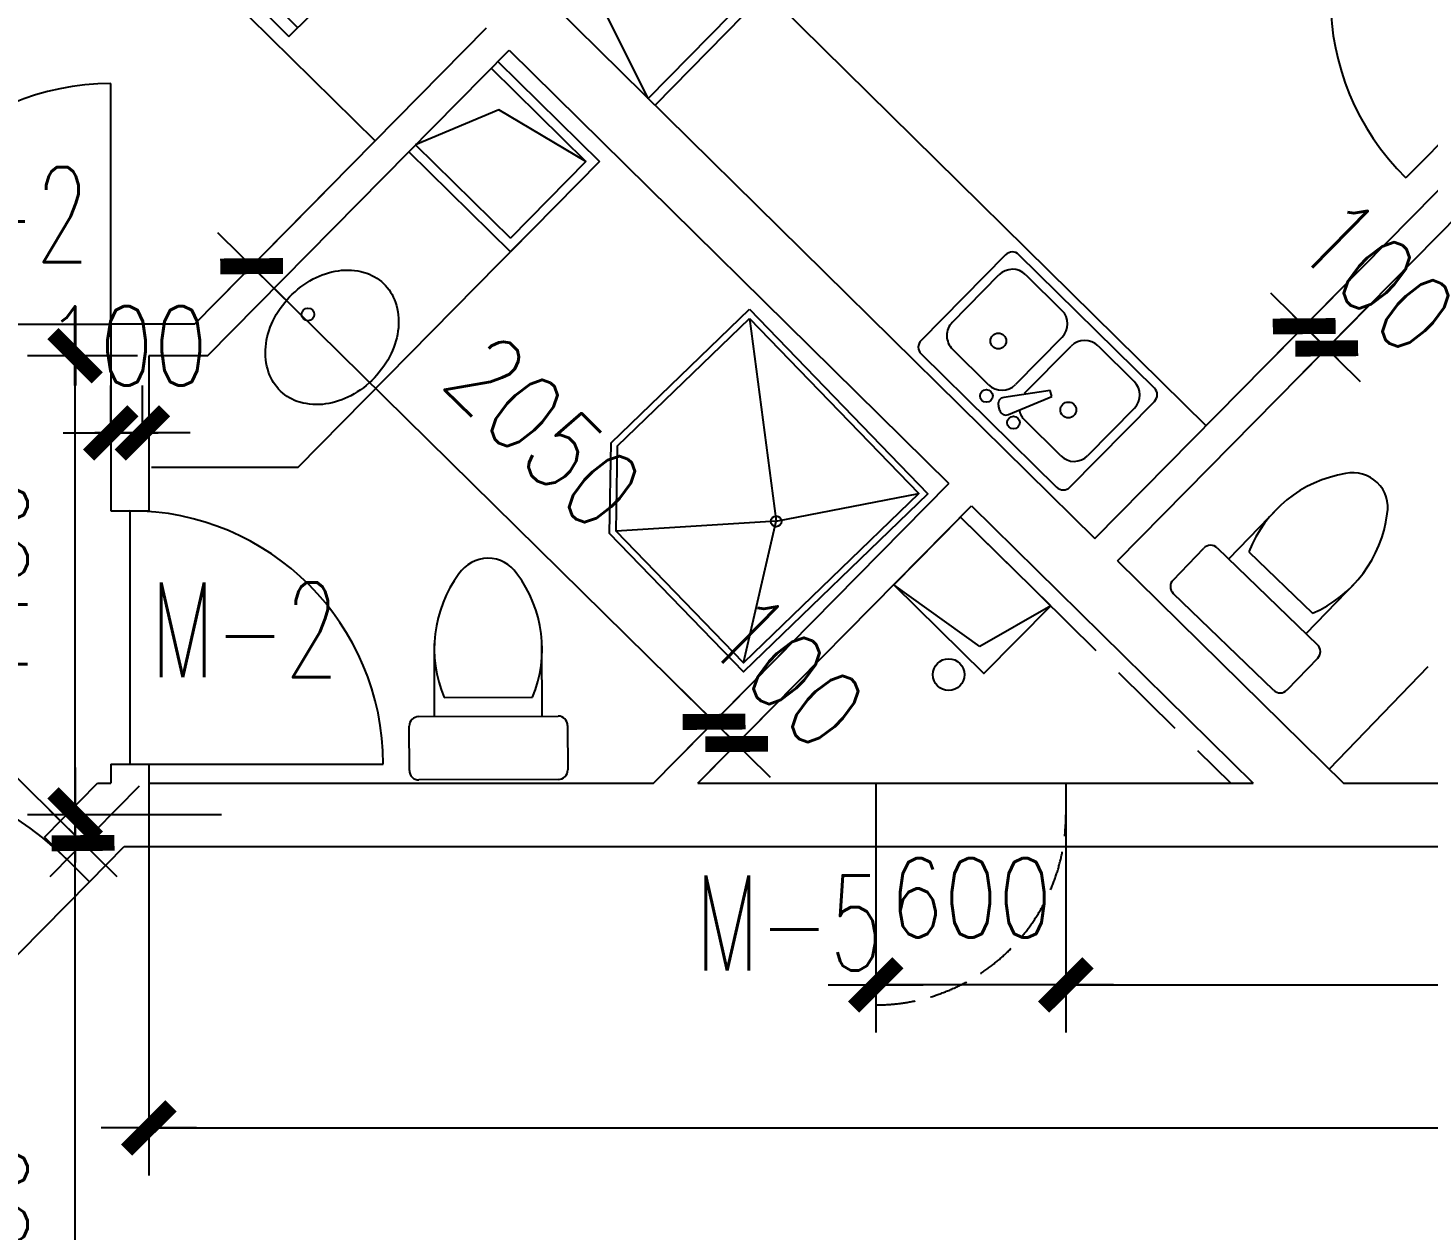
# Model space of a CAD drawing. Extents: x -357449 to -117302, y 127569 to 244935.
# Drawn here: x -337301 to -332881, y 182010 to 185807 of the extents above; entities that cross this region are included whole.
import ezdxf

# ---------------------------------------------------------------- set-up
doc = ezdxf.new("R2010")
doc.units = 0
doc.header["$MEASUREMENT"] = 0
doc.linetypes.add('DASH', pattern=[0.35, 0.25, -0.1])
doc.layers.get('0').update_dxf_attribs({"linetype": 'CONTINUOUS'})
doc.layers.get('DEFPOINTS').update_dxf_attribs({"linetype": 'CONTINUOUS'})
for name, color, linetype in [('1', 8, 'CONTINUOUS'), ('COLUMN', 4, 'CONTINUOUS'), ('DIM', 7, 'CONTINUOUS'), ('F', 31, 'CONTINUOUS'), ('WALL', 1, 'CONTINUOUS'), ('WINDOW', 4, 'CONTINUOUS'), ('WINDOWS', 4, 'CONTINUOUS'), ('阳台', 4, 'CONTINUOUS')]:
    doc.layers.add(name, color=color, linetype=linetype)
doc.layers.add('AXIS', color=3, linetype='CONTINUOUS', lineweight=9)
doc.styles.add('DIM_FONT', font='SIMPLEX.shx', dxfattribs={"width": 0.8})
doc.styles.add('FS', font='txt.shx', dxfattribs={"width": 0.66, "height": 150, "bigfont": 'fs.shx'})
doc.dimstyles.new('DIMN-200', dxfattribs={"dimtxt": 300, "dimasz": 1, "dimexe": 250, "dimexo": 0, "dimgap": 150, "dimtad": 1, "dimdec": 0, "dimdsep": 46, "dimtxsty": 'DIM_FONT', "dimblk": '_DIMX', "dimcen": 2.5, "dimclrd": 256, "dimclre": 256, "dimclrt": 4, "dimadec": 0, "dimazin": 0, "dimtfac": 1, "dimtdec": 0, "dimtix": 1, "dimtmove": 2, "dimatfit": 3, "dimldrblk": '_DIMX', "dimfxl": 0, "dimtolj": 1, "dimtzin": 0, "dimarcsym": 0})
doc.dimstyles.get("Standard").update_dxf_attribs({"dimtxt": 375, "dimasz": 1, "dimexe": 150, "dimexo": 0, "dimgap": 200, "dimtad": 1, "dimdec": 0, "dimzin": 0, "dimdsep": 46, "dimtxsty": 'DIM_FONT', "dimblk1": '_DIMX', "dimblk2": '_DIMX', "dimsah": 1, "dimcen": 200, "dimclrd": 256, "dimclre": 256, "dimclrt": 4, "dimadec": 0, "dimazin": 0, "dimtfac": 1, "dimtdec": 0, "dimtix": 1, "dimtmove": 2, "dimatfit": 3, "dimldrblk": '_DIMX', "dimfxl": 0, "dimtolj": 1, "dimtzin": 0, "dimarcsym": 0})

# ---------------------------------------------------------------- blocks, each defined once
blk = doc.blocks.new('_DIMX')
blk.add_line((-150, 0), (150, 0))
at = {"const_width": 50}
blk.add_lwpolyline([(-70, -70), (70, 70)], dxfattribs=at)
blk = doc.blocks.new('*D1127')
at = {"linetype": 'ByBlock'}
for p, q in [((-314320, 223337.3), (-314666.6, 223337.3)), ((-314516.6, 221888.3), (-314516.6, 223336.3)), ((-314054.1, 221887.3), (-314666.6, 221887.3))]:
    blk.add_line(p, q, dxfattribs=at)
at = {"layer": 'DEFPOINTS', "color": 0, "linetype": 'ByBlock'}
for p in [(-314516.6, 223337.3), (-314320, 223337.3), (-314054.1, 221887.3)]:
    blk.add_point(p, dxfattribs=at)
at = {"linetype": 'ByBlock'}
for p, rotation in [((-314516.6, 223337.3), 90), ((-314516.6, 221887.3), 270)]:
    blk.add_blockref('_DIMX', p, dxfattribs=dict(at, rotation=rotation))
at = {"color": 4, "linetype": 'ByBlock', "insert": (-314791.6, 222612.3), "char_height": 250, "attachment_point": 5, "rotation": 90, "style": 'DIM_FONT'}
blk.add_mtext('\\A1;1450', dxfattribs=at)
blk = doc.blocks.new('*D1083')
at = {"linetype": 'ByBlock'}
for p, q in [((-316806.9, 224435.2), (-317089.6, 224148.3)), ((-314492, 221799.2), (-316983.6, 224254.4)), ((-314313.9, 221978.6), (-314596.6, 221691.7))]:
    blk.add_line(p, q, dxfattribs=at)
at = {"layer": 'DEFPOINTS', "color": 0, "linetype": 'ByBlock'}
for p in [(-316806.9, 224435.2), (-316984.3, 224255.1), (-314313.9, 221978.6)]:
    blk.add_point(p, dxfattribs=at)
at = {"linetype": 'ByBlock'}
for p, rotation in [((-316984.3, 224255.1), 135.4212849041689), ((-314491.3, 221798.5), 315.4212849041689)]:
    blk.add_blockref('_DIMX', p, dxfattribs=dict(at, rotation=rotation))
at = {"color": 4, "linetype": 'ByBlock', "insert": (-315544.8, 223222.7), "char_height": 250, "attachment_point": 5, "rotation": 315.4213, "style": 'DIM_FONT'}
blk.add_mtext('\\A1;3500', dxfattribs=at)
blk = doc.blocks.new('*D877')
at = {"linetype": 'ByBlock'}
for p, q in [((-337874.9, 185323.9), (-338246, 184947.3)), ((-338140, 185053.5), (-336681.2, 183616)), ((-336414.7, 183885.1), (-336785.8, 183508.5))]:
    blk.add_line(p, q, dxfattribs=at)
at = {"layer": 'DEFPOINTS', "color": 0, "linetype": 'ByBlock'}
for p in [(-337874.9, 185323.9), (-336414.7, 183885.1), (-336680.5, 183615.3)]:
    blk.add_point(p, dxfattribs=at)
at = {"linetype": 'ByBlock'}
for p, rotation in [((-338140.7, 185054.2), 135.4212849044933), ((-336680.5, 183615.3), 315.4212849044933)]:
    blk.add_blockref('_DIMX', p, dxfattribs=dict(at, rotation=rotation))
at = {"color": 4, "linetype": 'ByBlock', "insert": (-337217.6, 184530.6), "char_height": 250, "attachment_point": 5, "rotation": 315.4213, "style": 'DIM_FONT'}
blk.add_mtext('\\A1;2050', dxfattribs=at)
blk = doc.blocks.new('*D836')
at = {"linetype": 'ByBlock'}
for p, q in [((-307663.4, 240707.6), (-309496.6, 242514.1)), ((-309390.5, 242408.1), (-328829.8, 222680.8)), ((-327104.2, 220978.9), (-328937.4, 222785.3))]:
    blk.add_line(p, q, dxfattribs=at)
at = {"layer": 'DEFPOINTS', "color": 0, "linetype": 'ByBlock'}
for p in [(-307663.4, 240707.6), (-328830.5, 222680), (-327104.2, 220978.9)]:
    blk.add_point(p, dxfattribs=at)
at = {"linetype": 'ByBlock'}
for p, rotation in [((-309389.8, 242408.8), 45.42128490415822), ((-328830.5, 222680), 225.4212849041582)]:
    blk.add_blockref('_DIMX', p, dxfattribs=dict(at, rotation=rotation))
at = {"color": 4, "linetype": 'ByBlock', "insert": (-319306, 232737.4), "char_height": 250, "attachment_point": 5, "rotation": 45.4213, "style": 'DIM_FONT'}
blk.add_mtext('\\A1;27698', dxfattribs=at)
blk = doc.blocks.new('*D1128')
at = {"linetype": 'ByBlock'}
for p, q in [((-314283.9, 221987.3), (-314283.9, 220748.6)), ((-304603.9, 221787.3), (-304603.9, 220748.6)), ((-314282.9, 220898.6), (-304604.9, 220898.6))]:
    blk.add_line(p, q, dxfattribs=at)
at = {"layer": 'DEFPOINTS', "color": 0, "linetype": 'ByBlock'}
for p in [(-314283.9, 221987.3), (-304603.9, 221787.3), (-304603.9, 220898.6)]:
    blk.add_point(p, dxfattribs=at)
at = {"linetype": 'ByBlock', "rotation": 180}
blk.add_blockref('_DIMX', (-314283.9, 220898.6), dxfattribs=at)
at = {"linetype": 'ByBlock'}
blk.add_blockref('_DIMX', (-304603.9, 220898.6), dxfattribs=at)
at = {"color": 4, "linetype": 'ByBlock', "insert": (-309443.9, 221173.6), "char_height": 250, "attachment_point": 5, "style": 'DIM_FONT'}
blk.add_mtext('\\A1;9680', dxfattribs=at)
blk = doc.blocks.new('*D1177')
at = {"linetype": 'ByBlock'}
for p, q in [((-311988.9, 221787.3), (-311988.9, 221200.4)), ((-311388.9, 221787.3), (-311388.9, 221200.4)), ((-311989.9, 221350.4), (-311990.9, 221350.4)), ((-311388.9, 221350.4), (-311988.9, 221350.4)), ((-311387.9, 221350.4), (-311386.9, 221350.4))]:
    blk.add_line(p, q, dxfattribs=at)
at = {"layer": 'DEFPOINTS', "color": 0, "linetype": 'ByBlock'}
for p in [(-311988.9, 221787.3), (-311388.9, 221787.3), (-311988.9, 221350.4)]:
    blk.add_point(p, dxfattribs=at)
at = {"linetype": 'ByBlock'}
blk.add_blockref('_DIMX', (-311988.9, 221350.4), dxfattribs=at)
at = {"linetype": 'ByBlock', "rotation": 180}
blk.add_blockref('_DIMX', (-311388.9, 221350.4), dxfattribs=at)
at = {"color": 4, "linetype": 'ByBlock', "insert": (-311688.9, 221625.4), "char_height": 250, "attachment_point": 5, "style": 'DIM_FONT'}
blk.add_mtext('\\A1;600', dxfattribs=at)
blk = doc.blocks.new('*D1126')
at = {"linetype": 'ByBlock'}
for p, q in [((-314054.1, 221887.3), (-314666.6, 221887.3)), ((-314516.6, 219138.3), (-314516.6, 221886.3)), ((-314054.1, 219137.3), (-314666.6, 219137.3))]:
    blk.add_line(p, q, dxfattribs=at)
at = {"layer": 'DEFPOINTS', "color": 0, "linetype": 'ByBlock'}
for p in [(-314516.6, 221887.3), (-314054.1, 221887.3), (-314054.1, 219137.3)]:
    blk.add_point(p, dxfattribs=at)
at = {"linetype": 'ByBlock'}
for p, rotation in [((-314516.6, 221887.3), 90), ((-314516.6, 219137.3), 270)]:
    blk.add_blockref('_DIMX', p, dxfattribs=dict(at, rotation=rotation))
at = {"color": 4, "linetype": 'ByBlock', "insert": (-314791.6, 220512.3), "char_height": 250, "attachment_point": 5, "rotation": 90, "style": 'DIM_FONT'}
blk.add_mtext('\\A1;2750', dxfattribs=at)
blk = doc.blocks.new('*D1176')
at = {"linetype": 'ByBlock'}
for p, q in [((-311388.9, 221787.3), (-311388.9, 221200.4)), ((-304603.9, 221787.3), (-304603.9, 221200.4)), ((-311387.9, 221350.4), (-304604.9, 221350.4))]:
    blk.add_line(p, q, dxfattribs=at)
at = {"layer": 'DEFPOINTS', "color": 0, "linetype": 'ByBlock'}
for p in [(-311388.9, 221787.3), (-304603.9, 221787.3), (-304603.9, 221350.4)]:
    blk.add_point(p, dxfattribs=at)
at = {"linetype": 'ByBlock', "rotation": 180}
blk.add_blockref('_DIMX', (-311388.9, 221350.4), dxfattribs=at)
at = {"linetype": 'ByBlock'}
blk.add_blockref('_DIMX', (-304603.9, 221350.4), dxfattribs=at)
at = {"color": 4, "linetype": 'ByBlock', "insert": (-307996.4, 221625.4), "char_height": 250, "attachment_point": 5, "style": 'DIM_FONT'}
blk.add_mtext('\\A1;6785', dxfattribs=at)
blk = doc.blocks.new('A$C54757736')
for p, q in [((0, 410), (0, 30)), ((630, 440), (30, 440)), ((660, 30), (660, 410)), ((90, 360), (250, 360)), ((299.3, 382.4), (241.3, 246.4)), ((258.7, 236.4), (347.4, 354.6)), ((328, 392.7), (342, 384.6)), ((410, 360), (570, 360)), ((30, 90), (30, 300)), ((310, 299.2), (310, 90)), ((350, 90), (350, 300)), ((630, 300), (630, 90)), ((241.3, 246.4), (258.7, 236.4)), ((250, 30), (90, 30)), ((570, 30), (410, 30)), ((30, 0), (630, 0))]:
    blk.add_line(p, q)
for centre, radius in [((270, 390), 20), ((390, 390), 20), ((175, 240), 25), ((485, 240), 25)]:
    blk.add_circle(centre, radius)
for centre, radius, start, end in [((30, 410), 30, 90, 180), ((630, 410), 30, 360, 90), ((90, 300), 60, 90, 180), ((250, 300), 60, 56.607, 90), ((318, 375.4), 20, 60, 159.4623), ((332, 367.3), 20, 320.5377, 60), ((410, 300), 60, 90, 180), ((570, 300), 60, 360, 90), ((90, 90), 60, 180, 270), ((250, 90), 60, 270, 360), ((410, 90), 60, 180, 270), ((570, 90), 60, 270, 360), ((30, 30), 30, 180, 270), ((630, 30), 30, 270, 360)]:
    blk.add_arc(centre, radius, start, end)
blk = doc.blocks.new('A$C58910DAE')
for p, q in [((0, 600), (0, 0)), ((389.6, 600), (0, 600)), ((269.6, 0), (269.6, 600)), ((349.6, 0), (349.6, 600)), ((389.6, 0), (389.6, 600)), ((129.6, 540), (129.6, 500)), ((49.6, 460), (89.6, 460)), ((209.6, 460), (169.6, 460)), ((129.6, 380), (129.6, 420)), ((129.6, 220), (129.6, 180)), ((49.6, 140), (89.6, 140)), ((209.6, 140), (169.6, 140)), ((129.6, 60), (129.6, 100)), ((0, 0), (389.6, 0))]:
    blk.add_line(p, q)
for centre, radius in [((129.6, 460), 80), ((309.6, 520), 20), ((309.6, 440), 20), ((309.6, 280), 20), ((309.6, 220), 20), ((129.6, 140), 80), ((309.6, 140), 20), ((309.6, 80), 20)]:
    blk.add_circle(centre, radius)
blk = doc.blocks.new('*D1301')
at = {"linetype": 'ByBlock'}
for p, q in [((-321719.7, 223166.6), (-321954.2, 222928.6)), ((-321648.5, 223096.4), (-321882.9, 222858.4)), ((-321849.6, 223036.2), (-321850.3, 223036.9)), ((-321777.6, 222965.3), (-321848.9, 223035.5)), ((-321776.9, 222964.6), (-321776.2, 222963.9))]:
    blk.add_line(p, q, dxfattribs=at)
at = {"layer": 'DEFPOINTS', "color": 0, "linetype": 'ByBlock'}
for p in [(-321719.7, 223166.6), (-321648.5, 223096.4), (-321848.9, 223035.5)]:
    blk.add_point(p, dxfattribs=at)
at = {"linetype": 'ByBlock'}
for p, rotation in [((-321848.9, 223035.5), 315.4212849080927), ((-321777.6, 222965.3), 135.4212849080927)]:
    blk.add_blockref('_DIMX', p, dxfattribs=dict(at, rotation=rotation))
at = {"color": 4, "linetype": 'ByBlock', "insert": (-321620.2, 223196.2), "char_height": 250, "attachment_point": 5, "rotation": 315.4213, "style": 'DIM_FONT'}
blk.add_mtext('\\A1;100', dxfattribs=at)
blk = doc.blocks.new('*D1308')
at = {"linetype": 'ByBlock'}
for p, q in [((-323445.9, 222055.9), (-323816.9, 221679.4)), ((-323374.6, 221985.7), (-323745.7, 221609.2)), ((-323712.4, 221786.9), (-323713.1, 221787.6)), ((-323640.4, 221716), (-323711.7, 221786.2)), ((-323639.7, 221715.3), (-323639, 221714.6))]:
    blk.add_line(p, q, dxfattribs=at)
at = {"layer": 'DEFPOINTS', "color": 0, "linetype": 'ByBlock'}
for p in [(-323445.9, 222055.9), (-323374.6, 221985.7), (-323711.7, 221786.2)]:
    blk.add_point(p, dxfattribs=at)
at = {"linetype": 'ByBlock'}
for p, rotation in [((-323711.7, 221786.2), 315.4212849044849), ((-323640.4, 221716), 135.4212849044849)]:
    blk.add_blockref('_DIMX', p, dxfattribs=dict(at, rotation=rotation))
at = {"color": 4, "linetype": 'ByBlock', "insert": (-323483, 221947), "char_height": 250, "attachment_point": 5, "rotation": 315.4213, "style": 'DIM_FONT'}
blk.add_mtext('\\A1;100', dxfattribs=at)
blk = doc.blocks.new('*D1309')
at = {"linetype": 'ByBlock'}
for p, q in [((-325616.2, 222697.4), (-325616.2, 222848.5)), ((-325516.2, 222697.4), (-325516.2, 222848.5)), ((-325617.2, 222698.5), (-325618.2, 222698.5)), ((-325516.2, 222698.5), (-325616.2, 222698.5)), ((-325515.2, 222698.5), (-325514.2, 222698.5))]:
    blk.add_line(p, q, dxfattribs=at)
at = {"layer": 'DEFPOINTS', "color": 0, "linetype": 'ByBlock'}
for p in [(-325616.2, 222698.5), (-325616.2, 222697.4), (-325516.2, 222697.4)]:
    blk.add_point(p, dxfattribs=at)
at = {"linetype": 'ByBlock'}
for p, rotation in [((-325616.2, 222698.5), 359.9999999999833), ((-325516.2, 222698.5), 179.9999999999833)]:
    blk.add_blockref('_DIMX', p, dxfattribs=dict(at, rotation=rotation))
at = {"color": 4, "linetype": 'ByBlock', "insert": (-325566.2, 222973.5), "char_height": 250, "attachment_point": 5, "style": 'DIM_FONT'}
blk.add_mtext('\\A1;100', dxfattribs=at)

msp = doc.modelspace()

# ---------------------------------------------------------------- linework, layer by layer
at = {"layer": '1'}
for p, q in [((-337629.1, 186854.24), (-336204.52, 185450.47)), ((-335342.81, 185584.09), (-335083.11, 185847.63)), ((-335321.45, 185563.03), (-335040.69, 185847.94)), ((-334933.8, 185883.01), (-333581.54, 184550.49)), ((-335838.5, 185679.44), (-335539.34, 185384.65)), ((-335817.45, 185700.81), (-335496.92, 185384.96)), ((-336098.2, 185415.89), (-335777.67, 185100.04)), ((-336077.14, 185437.26), (-335777.98, 185142.47)), ((-335539.34, 185384.65), (-335777.98, 185142.47)), ((-335496.92, 185384.96), (-335777.67, 185100.04)), ((-336448.97, 184418.8), (-335742.58, 185135.66)), ((-335023.25, 184889.58), (-334938.87, 184248.45)), ((-336448.97, 184418.8), (-336910.99, 184418.8)), ((-334938.87, 184248.45), (-334488.63, 184336.13)), ((-333510.07, 184129.87), (-333350.3, 184295.32)), ((-334938.87, 184248.45), (-335444.25, 184217.85)), ((-335042.08, 183801.51), (-334938.87, 184248.45)), ((-333686.17, 184063.04), (-333588.92, 184163.75)), ((-333546.5, 184164.49), (-333229.99, 183858.84)), ((-333446.81, 184152.19), (-333245.76, 183958.03)), ((-333265.86, 183894.03), (-333106.09, 184059.48)), ((-333368.92, 183714.97), (-333685.43, 184020.62)), ((-336017.15, 183632.29), (-336017.92, 183862.29)), ((-335677.65, 183633.42), (-335678.42, 183863.42)), ((-333229.25, 183816.42), (-333326.5, 183715.71)), ((-332881.22, 183789.01), (-333193.25, 183465.9)), ((-335987.35, 183692.39), (-335707.85, 183693.32)), ((-336096.83, 183461.62), (-336097.3, 183601.62)), ((-336067.4, 183631.72), (-335627.4, 183633.19)), ((-335597.3, 183603.29), (-335596.83, 183463.29)), ((-335626.73, 183433.19), (-336066.73, 183431.72)), ((-334624.36, 183421.04), (-334624.36, 183221.04)), ((-334024.36, 183421.04), (-334024.36, 183221.04))]:
    msp.add_line(p, q, dxfattribs=at)
for points in [[(-335342.81, 185584.09), (-335489.44, 185877.99), (-335382.28, 186142.43)], [(-335539.34, 185384.65), (-335814.31, 185548.31), (-336077.14, 185437.26)]]:
    msp.add_lwpolyline(points, dxfattribs=at)
msp.add_lwpolyline([(-336207.25, 184701.82, -0.0789663), (-336281.59, 184645.24, -0.0881515), (-336361.22, 184619.1, -0.1052687), (-336442.21, 184624.65, -0.1216849), (-336503.36, 184659.7, -0.1216849), (-336541.15, 184719.19, -0.1052687), (-336550.39, 184799.83, -0.0881515), (-336527.91, 184880.58, -0.0789663), (-336474.78, 184957.41, -0.0789663), (-336400.44, 185013.99, -0.0881515), (-336320.81, 185040.13, -0.1052687), (-336239.83, 185034.58, -0.1216849), (-336178.68, 184999.53, -0.1216849), (-336140.88, 184940.04, -0.1052687), (-336131.64, 184859.4, -0.0881515), (-336154.12, 184778.65, -0.0789663)], format="xyb", close=True, dxfattribs=at)
for points in [[(-335022.75, 184918.21), (-334459.99, 184335.63), (-335042.58, 183772.87), (-335464.65, 184209.81), (-335459.69, 184496.15)], [(-335023.25, 184889.58), (-334488.63, 184336.13), (-335042.08, 183801.51), (-335444.25, 184217.85), (-335439.59, 184487.41)]]:
    msp.add_lwpolyline(points, close=True, dxfattribs=at)
for centre, radius in [((-336416.94, 184902.15), 20), ((-334938.87, 184248.45), 16.87)]:
    msp.add_circle(centre, radius, dxfattribs=at)
for centre, radius, start, end in [((-333076.82, 184006.82), 397.53, 99.36186, 158.54952), ((-333117.63, 184291.89), 109.78, 349.45086, 102.54914), ((-333403.96, 184322.73), 397.53, 293.45048, 352.63814), ((-333567.34, 184142.91), 30, 46, 136), ((-335848.7, 184022.01), 109.78, 33.642, 146.74028), ((-335620.72, 183846.06), 397.53, 143.553, 202.74067), ((-336075.5, 183844.54), 397.53, 337.64162, 36.82929), ((-333664.59, 184042.2), 30, 136, 226), ((-333250.83, 183837.26), 30, 316, 46), ((-333348.08, 183736.55), 30, 226, 316), ((-336067.3, 183601.72), 30, 90.19114, 180.19114), ((-335627.3, 183603.19), 30, 0.19114, 90.19114), ((-336066.83, 183461.72), 30, 180.19114, 270.19114), ((-335626.83, 183463.19), 30, 270.19114, 0.19114)]:
    msp.add_arc(centre, radius, start, end, dxfattribs=at)
at = {"layer": 'COLUMN'}
for p, q in [((-332389.37, 185902.8), (-332950.88, 185332.97)), ((-336979.36, 184281.92), (-336979.36, 183481.92)), ((-336979.36, 183481.92), (-336179.36, 183481.92))]:
    msp.add_line(p, q, dxfattribs=at)
for centre, start, end in [((-332389.37, 185902.8), 135.42128, 225.42128), ((-336979.36, 183481.92), 0, 90)]:
    msp.add_arc(centre, 800, start, end, dxfattribs=at)
at = {"layer": 'DIM'}
msp.add_circle((-334394.53, 183764.4), 50, dxfattribs=at)
at = {"layer": 'WALL'}
for p, q in [((-335641.97, 185878.88), (-333932.49, 184194.35)), ((-336775.49, 184871.04), (-335853.58, 185806.61)), ((-333932.49, 184194.35), (-332353.24, 185796.99)), ((-336733.64, 184771.04), (-335782.35, 185736.42)), ((-335782.35, 185736.42), (-334393.39, 184367.74)), ((-333861.26, 184124.16), (-332282.01, 185726.8)), ((-337039.36, 184871.04), (-337039.36, 184281.92)), ((-336775.49, 184871.04), (-337039.36, 184871.04)), ((-336919.36, 184771.04), (-336919.36, 184281.92)), ((-336733.64, 184771.04), (-336919.36, 184771.04)), ((-335326.27, 183421.04), (-334393.39, 184367.74)), ((-335185.88, 183421.04), (-334322.16, 184297.55)), ((-334322.16, 184297.55), (-333432.67, 183421.04)), ((-337039.36, 184281.92), (-336919.36, 184281.92)), ((-333861.26, 184124.16), (-333147.72, 183421.04)), ((-337039.36, 183481.92), (-337039.36, 183421.04)), ((-337039.36, 183481.92), (-336919.36, 183481.92)), ((-336919.36, 183481.92), (-336919.36, 183421.04)), ((-337249.04, 183250.7), (-337081.18, 183421.04)), ((-337081.18, 183421.04), (-337039.36, 183421.04)), ((-336919.36, 183421.04), (-335326.27, 183421.04)), ((-335185.88, 183421.04), (-333432.67, 183421.04)), ((-333147.72, 183421.04), (-331465.46, 183421.04)), ((-337249.04, 183250.7), (-337106.58, 183110.32)), ((-337106.58, 183110.32), (-336997.47, 183221.04)), ((-336997.47, 183221.04), (-331381.76, 183221.04))]:
    msp.add_line(p, q, dxfattribs=at)
at = {"layer": 'WINDOW'}
msp.add_line((-337106.58, 183110.32), (-337808.47, 182398.03), dxfattribs=at)
at = {"layer": 'WINDOWS'}
for p, q in [((-337039.36, 184831.04, 1642299785.45), (-337039.36, 185631.04, 1642299785.45)), ((-337839.36, 184871.04), (-337039.36, 184871.04)), ((-334296.42, 183853.54), (-334567.82, 184048.25)), ((-334072.34, 183981.18), (-334296.42, 183853.54))]:
    msp.add_line(p, q, dxfattribs=at)
msp.add_lwpolyline([(-334072.34, 183981.18), (-334357.26, 184261.94), (-334567.82, 184048.25), (-334282.91, 183767.5)], close=True, dxfattribs=at)
for centre, radius, start, end in [((-337039.36, 184831.04, 1642299785.45), 800, 90, 180), ((-337879.7, 182468.22), 1000, 45.40894, 135.40894)]:
    msp.add_arc(centre, radius, start, end, dxfattribs=at)
at = {"layer": '阳台', "color": 8, "linetype": 'DASH', "ltscale": 1000}
msp.add_line((-334357.26, 184261.94), (-333503.91, 183421.04), dxfattribs=at)
at = {"layer": '阳台', "color": 8, "linetype": 'DASH', "ltscale": 500}
msp.add_line((-334624.36, 183321.04), (-334624.36, 182721.04), dxfattribs=at)
msp.add_line((-334624.36, 183321.04), (-334624.36, 182721.04), dxfattribs=at)
msp.add_arc((-334624.36, 183321.04), 600, 270, 0, dxfattribs=at)
msp.add_arc((-334624.36, 183321.04), 600, 270, 0, dxfattribs=at)

# ---------------------------------------------------------------- block references
at = {"layer": '1'}
for name, p, rotation in [('A$C58910DAE', (-336621.5, 186480.37), 224.5787151), ('A$C54757736', (-333723.69, 184648.44), 135.4212849000389)]:
    msp.add_blockref(name, p, dxfattribs=dict(at, rotation=rotation))

# ---------------------------------------------------------------- texts
at = {"layer": '1', "style": 'DIM_FONT', "width": 0.8, "flags": 9}
for tag, p, s, rotation in [('XSIZE', (-333527.17, 183867.8), '500', 316), ('YSIZE', (-333527.17, 183867.8), '650', 316), ('YSIZE', (-335846.73, 183432.46), '650', 0.19114), ('XSIZE', (-335846.73, 183432.46), '500', 0.19114)]:
    msp.add_attdef(tag, p, s, height=0.5, rotation=rotation, dxfattribs=at)
at = {"layer": 'F', "style": 'FS', "width": 0.66}
for s, p in [('M-2', (-337701.46, 185067.13)), ('M-2', (-336914.02, 183755.74)), ('M-5', (-335195.33, 182830.24))]:
    msp.add_text(s, height=300, dxfattribs=at).set_placement(p)

# ---------------------------------------------------------------- dimensions: what is measured, and where the dimension line sits
at = {"layer": 'AXIS'}
dim = msp.add_aligned_dim(p1=(-330298.91, 202141.42), p2=(-349739.64, 182412.67), distance=-2423.69, dimstyle='DIMN-200', override={"dimtxt": 250, "dimexe": 150, "dimzin": 0, "dimblk1": '_DIMX', "dimblk2": '_DIMX', "dimsah": 1, "dimcen": 200}, dxfattribs=at)
dim.commit()
dim.dimension.update_dxf_attribs({"geometry": '*D836', "text_midpoint": (-341941.52, 194171.22), "insert": (-22635.49, -38566.22)})
at = {"layer": 'WINDOW'}
for p1, p2, distance, picture, middle, set_off in [((-336949.37, 183412.34), (-339442.37, 185868.94), 252.77, '*D1083', (-338180.27, 184656.48), (-22635.49, -38566.22)), ((-336329.22, 185323.92), (-334869.04, 183885.05), -378.68, '*D877', (-335671.9, 184530.63), (1545.67, 0)), ((-333071.63, 184925.48), (-333142.86, 184995.67), 184.06, '*D1301', (-333043.42, 185025.35), (-11423.18, -38170.89)), ((-336939.36, 184526.48), (-337039.36, 184526.48), -1.1, '*D1309', (-336989.36, 184802.58), (-11423.18, -38170.89)), ((-334797.81, 183814.86), (-334869.04, 183885.05), 378.68, '*D1308', (-334906.19, 183776.1), (-11423.18, -38170.89))]:
    dim = msp.add_aligned_dim(p1=p1, p2=p2, distance=distance, dimstyle='Standard', override={"dimtxt": 250, "dimgap": 150, "dimblk": '_DIMX'}, dxfattribs=at)
    dim.commit()
    dim.dimension.update_dxf_attribs({"geometry": picture, "text_midpoint": middle, "insert": set_off})
for base, p1, p2, picture, middle in [((-337152.09, 184771.04), (-336689.59, 183321.04), (-336955.48, 184771.04), '*D1127', (-337427.09, 184046.04)), ((-337152.09, 183321.04), (-336689.59, 180571.04), (-336689.59, 183321.04), '*D1126', (-337427.09, 181946.04))]:
    dim = msp.add_linear_dim(base=base, p1=p1, p2=p2, angle=90, dimstyle='Standard', override={"dimtxt": 250, "dimgap": 150, "dimblk": '_DIMX'}, dxfattribs=at)
    dim.commit()
    dim.dimension.update_dxf_attribs({"geometry": picture, "text_midpoint": middle, "insert": (-22635.49, -38566.22)})
for base, p1, p2, picture, middle in [((-327239.36, 182332.37), (-336919.36, 183421.04), (-327239.36, 183221.04), '*D1128', (-332079.36, 182607.37)), ((-334624.36, 182784.23), (-334024.36, 183221.04), (-334624.36, 183221.04), '*D1177', (-334324.36, 183059.23)), ((-327239.36, 182784.23), (-334024.36, 183221.04), (-327239.36, 183221.04), '*D1176', (-330631.86, 183059.23))]:
    dim = msp.add_linear_dim(base=base, p1=p1, p2=p2, dimstyle='Standard', override={"dimtxt": 250, "dimgap": 150, "dimblk": '_DIMX'}, dxfattribs=at)
    dim.commit()
    dim.dimension.update_dxf_attribs({"geometry": picture, "text_midpoint": middle, "insert": (-22635.49, -38566.22)})

doc.saveas('drawing.dxf')
